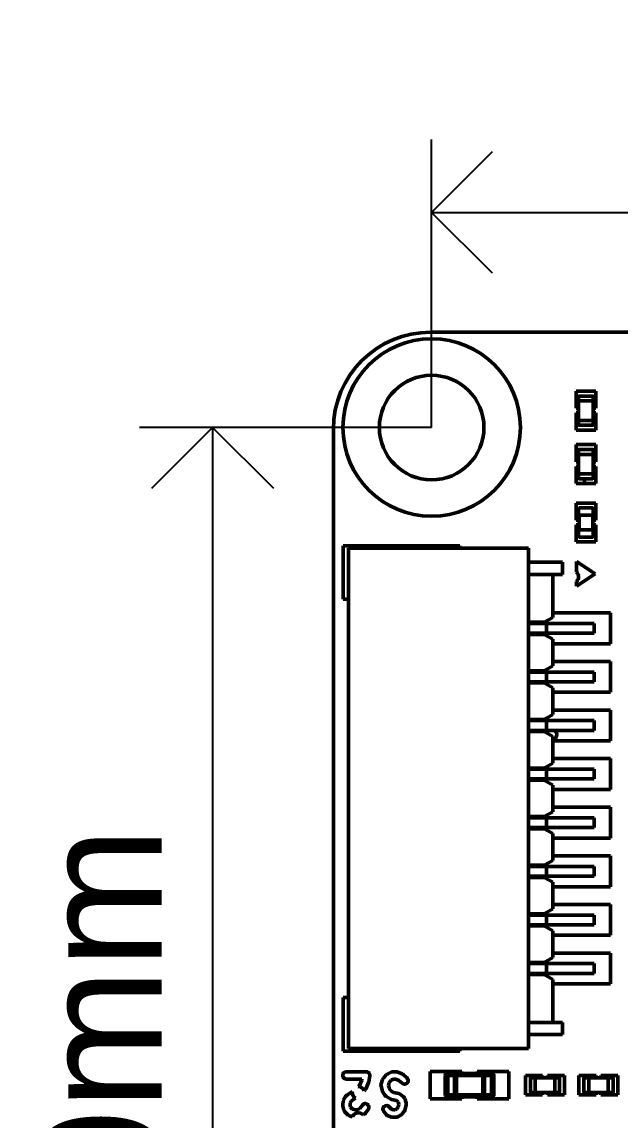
# Model space of a CAD drawing. Header units: millimetres. Extents: x 46 to 194, y 102 to 162.
# Drawn here: x 46.02 to 58.31, y 127.06 to 149.65 of the extents above; entities that cross this region are included whole.
import ezdxf

# ---------------------------------------------------------------- set-up
doc = ezdxf.new("R2010")
doc.units = ezdxf.units.MM
doc.header["$LTSCALE"] = 0.75
doc.layers.add('FD_Dimensions', color=7, linetype='Continuous', lineweight=25)
doc.layers.add('Visible', color=7, linetype='Continuous', lineweight=50)
doc.styles.get("Standard").update_dxf_attribs({"font": 'arial.ttf'})
doc.dimstyles.new('Dim-ISO-25', dxfattribs={"dimtxt": 2.5, "dimasz": 2.5, "dimexe": 1.5, "dimexo": 0, "dimgap": 1, "dimtad": 1, "dimzin": 4, "dimdsep": 46, "dimtxsty": 'Standard', "dimblk": 'OPEN90', "dimcen": 0, "dimazin": 1, "dimtp": 0.1, "dimtm": 0.1, "dimtfac": 0.72, "dimtmove": 0, "dimatfit": 3, "dimfxl": 1, "dimtzin": 4, "dimarcsym": 0})

# ---------------------------------------------------------------- blocks, each defined once
blk = doc.blocks.new('_Open90')
at = {"color": 0, "linetype": 'ByBlock', "lineweight": -2}
for p, q in [((-0.5, 0.5), (0, 0)), ((0, 0), (-1, 0)), ((0, 0), (-0.5, -0.5))]:
    blk.add_line(p, q, dxfattribs=at)
blk = doc.blocks.new('*D19')
at = {"layer": 'Defpoints', "color": 0, "transparency": 16777216}
for p in [(95.441055, 145.734504), (54.440882, 141.306712), (95.441055, 141.306711)]:
    blk.add_point(p, dxfattribs=at)
at = {"layer": 'FD_Dimensions', "color": 0, "lineweight": -2, "transparency": 16777216}
for p, q in [((54.440882, 141.306712), (54.440882, 147.234504)), ((95.441055, 141.306711), (95.441055, 147.234504)), ((56.940882, 145.734504), (92.941055, 145.734504))]:
    blk.add_line(p, q, dxfattribs=at)
at = {"layer": 'FD_Dimensions', "color": 0, "lineweight": -2, "transparency": 16777216, "xscale": 2.5, "yscale": 2.5, "zscale": 2.5, "rotation": 180}
blk.add_blockref('_Open90', (54.440882, 145.734504), dxfattribs=at)
at = {"layer": 'FD_Dimensions', "color": 0, "lineweight": -2, "transparency": 16777216, "xscale": 2.5, "yscale": 2.5, "zscale": 2.5}
blk.add_blockref('_Open90', (95.441055, 145.734504), dxfattribs=at)
at = {"layer": 'FD_Dimensions', "color": 0, "transparency": 16777216, "insert": (74.940968, 148.01177), "char_height": 2.5, "attachment_point": 5}
blk.add_mtext('41.00mm', dxfattribs=at)
blk = doc.blocks.new('*D20')
at = {"layer": 'Defpoints', "color": 0, "transparency": 16777216}
for p in [(54.440882, 141.306712), (49.937409, 110.306519), (54.440882, 110.306519)]:
    blk.add_point(p, dxfattribs=at)
at = {"layer": 'FD_Dimensions', "color": 0, "lineweight": -2, "transparency": 16777216}
for p, q in [((54.440882, 141.306712), (48.437409, 141.306712)), ((49.937409, 138.806712), (49.937409, 112.806519)), ((54.440882, 110.306519), (48.437409, 110.306519))]:
    blk.add_line(p, q, dxfattribs=at)
at = {"layer": 'FD_Dimensions', "color": 0, "lineweight": -2, "transparency": 16777216, "xscale": 2.5, "yscale": 2.5, "zscale": 2.5}
for p, rotation in [((49.937409, 141.306712), 90), ((49.937409, 110.306519), 270)]:
    blk.add_blockref('_Open90', p, dxfattribs=dict(at, rotation=rotation))
at = {"layer": 'FD_Dimensions', "color": 0, "transparency": 16777216, "insert": (47.659291, 125.806615), "char_height": 2.5, "attachment_point": 5, "rotation": 90}
blk.add_mtext('31.00mm', dxfattribs=at)

msp = doc.modelspace()

# ---------------------------------------------------------------- linework, layer by layer
at = {"layer": 'Visible'}
for p, q in [((54.42, 143.269), (95.42, 143.269)), ((57.412, 142.056), (57.412, 141.704)), ((57.813, 142.056), (57.412, 142.056)), ((57.462, 141.855), (57.462, 141.95)), ((57.467, 141.955), (57.757, 141.955)), ((57.762, 141.95), (57.762, 141.855)), ((57.813, 141.704), (57.813, 142.056)), ((57.412, 141.704), (57.463, 141.704)), ((57.462, 141.855), (57.467, 141.855)), ((57.463, 141.855), (57.463, 141.455)), ((57.463, 141.455), (57.463, 141.855)), ((57.467, 141.855), (57.757, 141.855)), ((57.742, 141.855), (57.482, 141.855)), ((57.757, 141.855), (57.762, 141.855)), ((57.761, 141.855), (57.761, 141.455)), ((57.762, 141.455), (57.762, 141.855)), ((57.762, 141.704), (57.813, 141.704)), ((57.412, 141.606), (57.412, 141.254)), ((57.463, 141.606), (57.412, 141.606)), ((57.462, 141.36), (57.462, 141.455)), ((57.467, 141.455), (57.462, 141.455)), ((57.757, 141.455), (57.467, 141.455)), ((57.482, 141.455), (57.742, 141.455)), ((57.762, 141.455), (57.757, 141.455)), ((57.813, 141.606), (57.762, 141.606)), ((57.762, 141.455), (57.762, 141.36)), ((57.813, 141.254), (57.813, 141.606)), ((52.42, 110.269), (52.42, 141.269)), ((57.412, 141.254), (57.813, 141.254)), ((57.757, 141.355), (57.467, 141.355)), ((57.412, 140.955), (57.412, 140.604)), ((57.813, 140.955), (57.412, 140.955)), ((57.462, 140.754), (57.462, 140.849)), ((57.467, 140.854), (57.757, 140.854)), ((57.762, 140.849), (57.762, 140.754)), ((57.813, 140.604), (57.813, 140.955)), ((57.412, 140.604), (57.463, 140.604)), ((57.462, 140.754), (57.467, 140.754)), ((57.463, 140.754), (57.463, 140.354)), ((57.463, 140.354), (57.463, 140.754)), ((57.467, 140.754), (57.757, 140.754)), ((57.742, 140.754), (57.482, 140.754)), ((57.757, 140.754), (57.762, 140.754)), ((57.761, 140.754), (57.761, 140.354)), ((57.762, 140.354), (57.762, 140.754)), ((57.762, 140.604), (57.813, 140.604)), ((57.412, 140.505), (57.412, 140.154)), ((57.463, 140.505), (57.412, 140.505)), ((57.462, 140.259), (57.462, 140.354)), ((57.467, 140.354), (57.462, 140.354)), ((57.757, 140.354), (57.467, 140.354)), ((57.482, 140.354), (57.742, 140.354)), ((57.762, 140.354), (57.757, 140.354)), ((57.813, 140.505), (57.762, 140.505)), ((57.762, 140.354), (57.762, 140.259)), ((57.813, 140.154), (57.813, 140.505)), ((57.412, 140.154), (57.813, 140.154)), ((57.757, 140.254), (57.467, 140.254)), ((57.412, 139.754), (57.412, 139.403)), ((57.813, 139.754), (57.412, 139.754)), ((57.462, 139.503), (57.462, 139.643)), ((57.472, 139.653), (57.752, 139.653)), ((57.762, 139.643), (57.762, 139.503)), ((57.813, 139.403), (57.813, 139.754)), ((57.462, 139.503), (57.472, 139.503)), ((57.752, 139.503), (57.472, 139.503)), ((57.472, 139.503), (57.472, 139.203)), ((57.752, 139.503), (57.762, 139.503)), ((57.752, 139.503), (57.752, 139.203)), ((57.412, 139.403), (57.472, 139.403)), ((57.412, 139.304), (57.412, 138.953)), ((57.472, 139.304), (57.412, 139.304)), ((57.462, 139.203), (57.472, 139.203)), ((57.462, 139.203), (57.462, 139.063)), ((57.752, 139.203), (57.472, 139.203)), ((57.752, 139.403), (57.813, 139.403)), ((57.813, 139.304), (57.752, 139.304)), ((57.752, 139.203), (57.762, 139.203)), ((57.762, 139.063), (57.762, 139.203)), ((57.813, 138.953), (57.813, 139.304)), ((57.472, 139.053), (57.752, 139.053)), ((52.621, 138.876), (52.621, 137.776)), ((55.021, 138.876), (52.621, 138.876)), ((52.729, 138.826), (56.429, 138.826)), ((52.729, 128.526), (52.729, 138.826)), ((55.021, 138.826), (55.021, 138.876)), ((56.429, 138.826), (56.429, 128.526)), ((57.412, 138.953), (57.813, 138.953)), ((56.429, 138.536), (56.435, 138.536)), ((56.435, 138.536), (56.435, 138.286)), ((56.435, 138.536), (56.93, 138.536)), ((56.977, 138.536), (56.93, 138.536)), ((56.977, 138.536), (57.075, 138.536)), ((57.129, 138.536), (57.075, 138.536)), ((57.129, 138.536), (57.129, 138.286)), ((57.421, 138.55), (57.802, 138.296)), ((57.421, 138.328), (57.421, 138.55)), ((56.929, 138.286), (56.429, 138.286)), ((56.435, 138.286), (56.93, 138.286)), ((56.929, 137.401), (56.929, 138.286)), ((56.93, 138.286), (56.977, 138.286)), ((56.977, 138.286), (57.075, 138.286)), ((57.075, 138.286), (57.129, 138.286)), ((57.802, 138.296), (57.421, 138.042)), ((57.421, 138.042), (57.421, 138.142)), ((52.621, 137.776), (52.729, 137.776)), ((56.756, 137.301), (56.929, 137.401)), ((58.119, 137.494), (56.929, 137.494)), ((58.119, 136.859), (58.119, 137.494)), ((56.756, 137.301), (56.429, 137.301)), ((56.579, 137.276), (56.429, 137.276)), ((56.579, 137.276), (56.618, 137.276)), ((56.799, 137.276), (56.618, 137.276)), ((56.722, 137.301), (56.722, 137.276)), ((56.799, 137.276), (56.848, 137.276)), ((56.799, 137.276), (56.799, 137.076)), ((56.848, 137.276), (57.099, 137.276)), ((57.099, 137.276), (57.172, 137.276)), ((57.172, 137.276), (57.679, 137.276)), ((57.779, 137.276), (57.679, 137.276)), ((57.779, 137.276), (57.779, 137.076)), ((56.579, 137.076), (56.429, 137.076)), ((56.429, 137.051), (56.756, 137.051)), ((56.579, 137.076), (56.618, 137.076)), ((56.799, 137.076), (56.618, 137.076)), ((56.722, 137.076), (56.722, 137.051)), ((56.929, 136.951), (56.756, 137.051)), ((56.799, 137.076), (56.848, 137.076)), ((56.848, 137.076), (57.099, 137.076)), ((56.929, 136.401), (56.929, 136.951)), ((57.172, 137.076), (57.099, 137.076)), ((57.172, 137.076), (57.679, 137.076)), ((57.679, 137.076), (57.779, 137.076)), ((56.929, 136.859), (58.119, 136.859)), ((58.119, 136.494), (56.929, 136.494)), ((58.119, 135.859), (58.119, 136.494)), ((56.756, 136.301), (56.429, 136.301)), ((56.579, 136.276), (56.429, 136.276)), ((56.579, 136.276), (56.618, 136.276)), ((56.799, 136.276), (56.618, 136.276)), ((56.722, 136.301), (56.722, 136.276)), ((56.756, 136.301), (56.929, 136.401)), ((56.799, 136.276), (56.848, 136.276)), ((56.799, 136.276), (56.799, 136.076)), ((56.848, 136.276), (57.099, 136.276)), ((57.099, 136.276), (57.172, 136.276)), ((57.172, 136.276), (57.679, 136.276)), ((57.779, 136.276), (57.679, 136.276)), ((57.779, 136.276), (57.779, 136.076)), ((56.579, 136.076), (56.429, 136.076)), ((56.429, 136.051), (56.756, 136.051)), ((56.579, 136.076), (56.618, 136.076)), ((56.799, 136.076), (56.618, 136.076)), ((56.722, 136.076), (56.722, 136.051)), ((56.929, 135.951), (56.756, 136.051)), ((56.799, 136.076), (56.848, 136.076)), ((56.848, 136.076), (57.099, 136.076)), ((57.172, 136.076), (57.099, 136.076)), ((57.172, 136.076), (57.679, 136.076)), ((57.679, 136.076), (57.779, 136.076)), ((56.929, 135.401), (56.929, 135.951)), ((56.929, 135.859), (58.119, 135.859)), ((56.756, 135.301), (56.929, 135.401)), ((58.119, 135.494), (56.929, 135.494)), ((58.119, 134.859), (58.119, 135.494)), ((56.756, 135.301), (56.429, 135.301)), ((56.579, 135.276), (56.429, 135.276)), ((56.579, 135.276), (56.618, 135.276)), ((56.799, 135.276), (56.618, 135.276)), ((56.722, 135.301), (56.722, 135.276)), ((56.799, 135.276), (56.848, 135.276)), ((56.799, 135.276), (56.799, 135.076)), ((56.848, 135.276), (57.099, 135.276)), ((57.099, 135.276), (57.172, 135.276)), ((57.172, 135.276), (57.679, 135.276)), ((57.779, 135.276), (57.679, 135.276)), ((57.779, 135.276), (57.779, 135.076)), ((56.579, 135.076), (56.429, 135.076)), ((56.429, 135.051), (56.756, 135.051)), ((56.579, 135.076), (56.618, 135.076)), ((56.799, 135.076), (56.618, 135.076)), ((56.722, 135.076), (56.722, 135.051)), ((56.929, 134.951), (56.756, 135.051)), ((56.799, 135.076), (56.848, 135.076)), ((56.848, 135.076), (57.099, 135.076)), ((56.929, 134.401), (56.929, 134.951)), ((57.172, 135.076), (57.099, 135.076)), ((57.172, 135.076), (57.679, 135.076)), ((57.679, 135.076), (57.779, 135.076)), ((56.929, 134.859), (58.119, 134.859)), ((58.119, 134.494), (56.929, 134.494)), ((58.119, 133.859), (58.119, 134.494)), ((56.756, 134.301), (56.429, 134.301)), ((56.579, 134.276), (56.429, 134.276)), ((56.579, 134.276), (56.618, 134.276)), ((56.799, 134.276), (56.618, 134.276)), ((56.722, 134.301), (56.722, 134.276)), ((56.756, 134.301), (56.929, 134.401)), ((56.799, 134.276), (56.848, 134.276)), ((56.799, 134.276), (56.799, 134.076)), ((56.848, 134.276), (57.099, 134.276)), ((57.099, 134.276), (57.172, 134.276)), ((57.172, 134.276), (57.679, 134.276)), ((57.779, 134.276), (57.679, 134.276)), ((57.779, 134.276), (57.779, 134.076)), ((56.579, 134.076), (56.429, 134.076)), ((56.429, 134.051), (56.756, 134.051)), ((56.579, 134.076), (56.618, 134.076)), ((56.799, 134.076), (56.618, 134.076)), ((56.722, 134.076), (56.722, 134.051)), ((56.929, 133.951), (56.756, 134.051)), ((56.799, 134.076), (56.848, 134.076)), ((56.848, 134.076), (57.099, 134.076)), ((57.172, 134.076), (57.099, 134.076)), ((57.172, 134.076), (57.679, 134.076)), ((57.679, 134.076), (57.779, 134.076)), ((56.929, 133.401), (56.929, 133.951)), ((56.929, 133.859), (58.119, 133.859)), ((56.756, 133.301), (56.929, 133.401)), ((58.119, 133.494), (56.929, 133.494)), ((58.119, 132.859), (58.119, 133.494)), ((56.756, 133.301), (56.429, 133.301)), ((56.579, 133.276), (56.429, 133.276)), ((56.579, 133.276), (56.618, 133.276)), ((56.799, 133.276), (56.618, 133.276)), ((56.722, 133.301), (56.722, 133.276)), ((56.799, 133.276), (56.848, 133.276)), ((56.799, 133.276), (56.799, 133.076)), ((56.848, 133.276), (57.099, 133.276)), ((57.099, 133.276), (57.172, 133.276)), ((57.172, 133.276), (57.679, 133.276)), ((57.779, 133.276), (57.679, 133.276)), ((57.779, 133.276), (57.779, 133.076)), ((56.579, 133.076), (56.429, 133.076)), ((56.429, 133.051), (56.756, 133.051)), ((56.579, 133.076), (56.618, 133.076)), ((56.799, 133.076), (56.618, 133.076)), ((56.722, 133.076), (56.722, 133.051)), ((56.929, 132.951), (56.756, 133.051)), ((56.799, 133.076), (56.848, 133.076)), ((56.848, 133.076), (57.099, 133.076)), ((56.929, 132.401), (56.929, 132.951)), ((56.929, 132.859), (58.119, 132.859)), ((57.172, 133.076), (57.099, 133.076)), ((57.172, 133.076), (57.679, 133.076)), ((57.679, 133.076), (57.779, 133.076)), ((58.119, 132.494), (56.929, 132.494)), ((58.119, 131.859), (58.119, 132.494)), ((56.756, 132.301), (56.429, 132.301)), ((56.579, 132.276), (56.429, 132.276)), ((56.579, 132.276), (56.618, 132.276)), ((56.799, 132.276), (56.618, 132.276)), ((56.722, 132.301), (56.722, 132.276)), ((56.756, 132.301), (56.929, 132.401)), ((56.799, 132.276), (56.848, 132.276)), ((56.799, 132.276), (56.799, 132.076)), ((56.848, 132.276), (57.099, 132.276)), ((57.099, 132.276), (57.172, 132.276)), ((57.172, 132.276), (57.679, 132.276)), ((57.779, 132.276), (57.679, 132.276)), ((57.779, 132.276), (57.779, 132.076)), ((56.579, 132.076), (56.429, 132.076)), ((56.429, 132.051), (56.756, 132.051)), ((56.579, 132.076), (56.618, 132.076)), ((56.799, 132.076), (56.618, 132.076)), ((56.722, 132.076), (56.722, 132.051)), ((56.929, 131.951), (56.756, 132.051)), ((56.799, 132.076), (56.848, 132.076)), ((56.848, 132.076), (57.099, 132.076)), ((57.172, 132.076), (57.099, 132.076)), ((57.172, 132.076), (57.679, 132.076)), ((57.679, 132.076), (57.779, 132.076)), ((56.929, 131.401), (56.929, 131.951)), ((56.929, 131.859), (58.119, 131.859)), ((56.756, 131.301), (56.429, 131.301)), ((56.722, 131.301), (56.722, 131.276)), ((56.756, 131.301), (56.929, 131.401)), ((58.119, 131.494), (56.929, 131.494)), ((58.119, 130.859), (58.119, 131.494)), ((56.579, 131.276), (56.429, 131.276)), ((56.579, 131.076), (56.429, 131.076)), ((56.429, 131.051), (56.756, 131.051)), ((56.579, 131.276), (56.618, 131.276)), ((56.579, 131.076), (56.618, 131.076)), ((56.799, 131.276), (56.618, 131.276)), ((56.799, 131.076), (56.618, 131.076)), ((56.722, 131.076), (56.722, 131.051)), ((56.929, 130.951), (56.756, 131.051)), ((56.799, 131.276), (56.848, 131.276)), ((56.799, 131.276), (56.799, 131.076)), ((56.799, 131.076), (56.848, 131.076)), ((56.848, 131.276), (57.099, 131.276)), ((56.848, 131.076), (57.099, 131.076)), ((57.099, 131.276), (57.172, 131.276)), ((57.172, 131.076), (57.099, 131.076)), ((57.172, 131.276), (57.679, 131.276)), ((57.172, 131.076), (57.679, 131.076)), ((57.779, 131.276), (57.679, 131.276)), ((57.679, 131.076), (57.779, 131.076)), ((57.779, 131.276), (57.779, 131.076)), ((56.929, 130.401), (56.929, 130.951)), ((56.929, 130.859), (58.119, 130.859)), ((56.756, 130.301), (56.929, 130.401)), ((58.119, 130.494), (56.929, 130.494)), ((58.119, 129.859), (58.119, 130.494)), ((56.756, 130.301), (56.429, 130.301)), ((56.579, 130.276), (56.429, 130.276)), ((56.579, 130.276), (56.618, 130.276)), ((56.799, 130.276), (56.618, 130.276)), ((56.722, 130.301), (56.722, 130.276)), ((56.799, 130.276), (56.848, 130.276)), ((56.799, 130.276), (56.799, 130.076)), ((56.848, 130.276), (57.099, 130.276)), ((57.099, 130.276), (57.172, 130.276)), ((57.172, 130.276), (57.679, 130.276)), ((57.779, 130.276), (57.679, 130.276)), ((57.779, 130.276), (57.779, 130.076)), ((56.579, 130.076), (56.429, 130.076)), ((56.429, 130.051), (56.756, 130.051)), ((56.579, 130.076), (56.618, 130.076)), ((56.799, 130.076), (56.618, 130.076)), ((56.722, 130.076), (56.722, 130.051)), ((56.929, 129.951), (56.756, 130.051)), ((56.799, 130.076), (56.848, 130.076)), ((56.848, 130.076), (57.099, 130.076)), ((56.929, 129.066), (56.929, 129.951)), ((57.172, 130.076), (57.099, 130.076)), ((57.172, 130.076), (57.679, 130.076)), ((57.679, 130.076), (57.779, 130.076)), ((56.929, 129.859), (58.119, 129.859)), ((52.621, 129.576), (52.621, 128.476)), ((52.729, 129.576), (52.621, 129.576)), ((56.429, 129.066), (56.929, 129.066)), ((56.435, 128.816), (56.435, 129.066)), ((56.435, 129.066), (56.93, 129.066)), ((56.93, 129.066), (56.977, 129.066)), ((56.977, 129.066), (57.075, 129.066)), ((57.075, 129.066), (57.129, 129.066)), ((57.129, 128.816), (57.129, 129.066)), ((56.429, 128.816), (56.435, 128.816)), ((56.435, 128.816), (56.93, 128.816)), ((56.977, 128.816), (56.93, 128.816)), ((56.977, 128.816), (57.075, 128.816)), ((57.129, 128.816), (57.075, 128.816)), ((52.621, 128.476), (55.021, 128.476)), ((52.729, 128.526), (56.429, 128.526)), ((52.837, 128.516), (52.837, 128.526)), ((52.837, 128.516), (52.882, 128.516)), ((52.882, 128.516), (52.993, 128.516)), ((53.015, 128.516), (52.993, 128.516)), ((53.015, 128.516), (53.015, 128.526)), ((53.058, 128.516), (53.015, 128.516)), ((53.058, 128.516), (53.173, 128.516)), ((53.173, 128.516), (53.304, 128.516)), ((53.304, 128.516), (53.304, 128.526)), ((53.304, 128.516), (53.356, 128.516)), ((53.356, 128.516), (53.356, 128.526)), ((53.452, 128.516), (53.356, 128.516)), ((53.452, 128.516), (53.452, 128.526)), ((53.563, 128.516), (53.563, 128.526)), ((53.58, 128.516), (53.563, 128.516)), ((53.58, 128.516), (53.58, 128.526)), ((53.634, 128.516), (53.58, 128.516)), ((53.634, 128.516), (53.634, 128.526)), ((53.636, 128.516), (53.634, 128.516)), ((53.636, 128.516), (53.636, 128.526)), ((53.64, 128.516), (53.64, 128.526)), ((53.659, 128.516), (53.64, 128.516)), ((53.709, 128.516), (53.659, 128.516)), ((53.709, 128.516), (53.741, 128.516)), ((53.741, 128.516), (53.741, 128.526)), ((53.753, 128.516), (53.753, 128.526)), ((53.753, 128.516), (53.753, 128.526)), ((53.764, 128.516), (53.753, 128.516)), ((53.769, 128.516), (53.764, 128.516)), ((53.769, 128.516), (53.769, 128.526)), ((53.838, 128.516), (53.769, 128.516)), ((53.838, 128.516), (53.838, 128.526)), ((53.841, 128.516), (53.838, 128.516)), ((53.841, 128.516), (53.841, 128.526)), ((53.846, 128.516), (53.841, 128.516)), ((53.846, 128.516), (53.846, 128.526)), ((53.867, 128.516), (53.846, 128.516)), ((53.867, 128.516), (53.867, 128.526)), ((53.906, 128.516), (53.867, 128.516)), ((53.957, 128.516), (53.906, 128.516)), ((53.977, 128.516), (53.957, 128.516)), ((53.977, 128.516), (53.977, 128.526)), ((53.985, 128.516), (53.977, 128.516)), ((53.985, 128.516), (53.985, 128.526)), ((54.037, 128.516), (53.985, 128.516)), ((54.037, 128.516), (54.037, 128.526)), ((54.055, 128.516), (54.037, 128.516)), ((54.055, 128.516), (54.055, 128.526)), ((54.107, 128.516), (54.055, 128.516)), ((54.107, 128.516), (54.107, 128.526)), ((54.127, 128.516), (54.107, 128.516)), ((54.147, 128.516), (54.127, 128.516)), ((54.147, 128.516), (54.147, 128.526)), ((54.155, 128.516), (54.155, 128.526)), ((54.206, 128.516), (54.155, 128.516)), ((54.206, 128.516), (54.206, 128.526)), ((54.225, 128.516), (54.206, 128.516)), ((54.225, 128.516), (54.225, 128.526)), ((54.277, 128.516), (54.225, 128.516)), ((54.277, 128.516), (54.277, 128.526)), ((55.021, 128.476), (55.021, 128.526)), ((52.687, 128.051), (53.096, 128.051)), ((52.687, 128.051), (53.096, 128.051)), ((53.008, 127.901), (52.687, 127.901)), ((53.008, 127.901), (52.687, 127.901)), ((53.004, 127.88), (53.008, 127.901)), ((53.004, 127.88), (53.008, 127.901)), ((53.17, 127.964), (53.151, 127.846)), ((53.17, 127.964), (53.151, 127.846)), ((53.403, 127.802), (53.432, 127.894)), ((53.403, 127.802), (53.432, 127.894)), ((53.448, 127.921), (53.506, 127.987)), ((53.448, 127.921), (53.506, 127.987)), ((53.528, 128.004), (53.606, 128.043)), ((53.528, 128.004), (53.606, 128.043)), ((53.658, 127.901), (53.609, 127.876)), ((53.658, 127.901), (53.609, 127.876)), ((53.64, 128.051), (53.718, 128.051)), ((53.64, 128.051), (53.718, 128.051)), ((53.702, 127.901), (53.658, 127.901)), ((53.702, 127.901), (53.658, 127.901)), ((53.765, 127.873), (53.702, 127.901)), ((53.765, 127.873), (53.702, 127.901)), ((53.749, 128.045), (53.836, 128.005)), ((53.749, 128.045), (53.836, 128.005)), ((53.854, 127.994), (53.932, 127.928)), ((53.854, 127.994), (53.932, 127.928)), ((54.413, 128.056), (54.413, 127.497)), ((55.064, 128.056), (54.413, 128.056)), ((54.771, 127.976), (54.721, 127.976)), ((54.721, 127.976), (54.771, 127.976)), ((54.721, 127.976), (54.721, 127.576)), ((54.721, 127.576), (54.721, 127.976)), ((54.771, 128.026), (54.771, 127.976)), ((54.914, 128.026), (54.771, 128.026)), ((54.771, 127.976), (54.771, 128.026)), ((54.771, 128.026), (54.914, 128.026)), ((54.771, 127.976), (54.914, 127.976)), ((54.771, 127.576), (54.771, 127.976)), ((54.914, 127.976), (54.771, 127.976)), ((54.771, 127.976), (54.771, 127.576)), ((54.914, 128.026), (54.914, 127.976)), ((54.914, 127.976), (54.914, 128.026)), ((54.928, 127.976), (54.914, 127.976)), ((54.914, 127.576), (54.914, 127.976)), ((54.914, 127.976), (54.928, 127.976)), ((54.914, 127.976), (54.914, 127.576)), ((54.928, 128.024), (54.928, 127.976)), ((54.928, 127.976), (54.928, 128.024)), ((54.928, 127.976), (54.951, 127.976)), ((54.928, 127.576), (54.928, 127.976)), ((54.928, 127.976), (54.951, 127.976)), ((54.928, 127.976), (54.928, 127.576)), ((54.951, 128.016), (54.951, 127.976)), ((55.491, 128.016), (54.951, 128.016)), ((54.951, 127.976), (54.951, 128.016)), ((54.951, 128.016), (55.491, 128.016)), ((54.951, 127.976), (55.491, 127.976)), ((54.951, 127.576), (54.951, 127.976)), ((55.491, 127.976), (54.951, 127.976)), ((54.951, 127.976), (54.951, 127.576)), ((55.064, 128.016), (55.064, 128.056)), ((55.378, 128.056), (55.378, 128.016)), ((56.029, 128.056), (55.378, 128.056)), ((55.491, 128.016), (55.491, 127.976)), ((55.491, 127.976), (55.491, 128.016)), ((55.491, 127.976), (55.514, 127.976)), ((55.491, 127.576), (55.491, 127.976)), ((55.491, 127.976), (55.514, 127.976)), ((55.491, 127.976), (55.491, 127.576)), ((55.514, 128.024), (55.514, 127.976)), ((55.514, 127.976), (55.514, 128.024)), ((55.527, 127.976), (55.514, 127.976)), ((55.514, 127.576), (55.514, 127.976)), ((55.514, 127.976), (55.527, 127.976)), ((55.514, 127.976), (55.514, 127.576)), ((55.527, 128.026), (55.527, 127.976)), ((55.671, 128.026), (55.527, 128.026)), ((55.527, 127.976), (55.527, 128.026)), ((55.527, 128.026), (55.671, 128.026)), ((55.527, 127.976), (55.671, 127.976)), ((55.527, 127.576), (55.527, 127.976)), ((55.671, 127.976), (55.527, 127.976)), ((55.527, 127.976), (55.527, 127.576)), ((55.671, 128.026), (55.671, 127.976)), ((55.671, 127.976), (55.671, 128.026)), ((55.721, 127.976), (55.671, 127.976)), ((55.671, 127.576), (55.671, 127.976)), ((55.671, 127.976), (55.721, 127.976)), ((55.671, 127.976), (55.671, 127.576)), ((55.721, 127.576), (55.721, 127.976)), ((55.721, 127.976), (55.721, 127.576)), ((56.029, 127.497), (56.029, 128.056)), ((56.37, 127.977), (56.37, 127.575)), ((56.722, 127.977), (56.37, 127.977)), ((56.471, 127.631), (56.471, 127.921)), ((56.476, 127.926), (56.571, 127.926)), ((56.571, 127.921), (56.571, 127.926)), ((56.971, 127.926), (56.571, 127.926)), ((56.571, 127.925), (56.971, 127.925)), ((56.571, 127.631), (56.571, 127.921)), ((56.571, 127.906), (56.571, 127.646)), ((56.722, 127.926), (56.722, 127.977)), ((56.82, 127.977), (56.82, 127.926)), ((57.172, 127.977), (56.82, 127.977)), ((56.971, 127.926), (57.066, 127.926)), ((56.971, 127.926), (56.971, 127.921)), ((56.971, 127.921), (56.971, 127.631)), ((56.971, 127.646), (56.971, 127.906)), ((57.071, 127.921), (57.071, 127.631)), ((57.172, 127.575), (57.172, 127.977)), ((57.47, 127.977), (57.47, 127.575)), ((57.822, 127.977), (57.47, 127.977)), ((57.571, 127.631), (57.571, 127.921)), ((57.576, 127.926), (57.671, 127.926)), ((57.671, 127.921), (57.671, 127.926)), ((58.071, 127.926), (57.671, 127.926)), ((57.671, 127.925), (58.071, 127.925)), ((57.671, 127.631), (57.671, 127.921)), ((57.671, 127.906), (57.671, 127.646)), ((57.822, 127.926), (57.822, 127.977)), ((57.92, 127.977), (57.92, 127.926)), ((58.272, 127.977), (57.92, 127.977)), ((58.071, 127.926), (58.166, 127.926)), ((58.071, 127.926), (58.071, 127.921)), ((58.071, 127.921), (58.071, 127.631)), ((58.071, 127.646), (58.071, 127.906)), ((58.171, 127.921), (58.171, 127.631)), ((58.272, 127.575), (58.272, 127.977)), ((52.932, 127.745), (52.955, 127.769)), ((52.932, 127.745), (52.955, 127.769)), ((52.955, 127.769), (53.004, 127.88)), ((52.955, 127.769), (53.004, 127.88)), ((53.073, 127.675), (53.057, 127.658)), ((53.073, 127.675), (53.057, 127.658)), ((53.145, 127.828), (53.087, 127.696)), ((53.145, 127.828), (53.087, 127.696)), ((53.421, 127.672), (53.401, 127.764)), ((53.421, 127.672), (53.401, 127.764)), ((53.57, 127.833), (53.552, 127.775)), ((53.57, 127.833), (53.552, 127.775)), ((53.552, 127.775), (53.565, 127.716)), ((53.552, 127.775), (53.565, 127.716)), ((53.565, 127.716), (53.597, 127.664)), ((53.565, 127.716), (53.597, 127.664)), ((53.609, 127.876), (53.57, 127.833)), ((53.609, 127.876), (53.57, 127.833)), ((53.597, 127.664), (53.659, 127.627)), ((53.597, 127.664), (53.659, 127.627)), ((53.835, 127.814), (53.765, 127.873)), ((53.835, 127.814), (53.765, 127.873)), ((52.613, 127.369), (52.622, 127.447)), ((52.613, 127.369), (52.622, 127.447)), ((52.632, 127.476), (52.671, 127.542)), ((52.632, 127.476), (52.671, 127.542)), ((52.694, 127.566), (52.813, 127.646)), ((52.694, 127.566), (52.813, 127.646)), ((52.792, 127.451), (52.769, 127.413)), ((52.792, 127.451), (52.769, 127.413)), ((52.875, 127.507), (52.792, 127.451)), ((52.875, 127.507), (52.792, 127.451)), ((53.479, 127.569), (53.43, 127.648)), ((53.479, 127.569), (53.43, 127.648)), ((53.592, 127.492), (53.504, 127.544)), ((53.592, 127.492), (53.504, 127.544)), ((53.715, 127.46), (53.614, 127.483)), ((53.715, 127.46), (53.614, 127.483)), ((53.659, 127.627), (53.764, 127.603)), ((53.659, 127.627), (53.764, 127.603)), ((53.751, 127.432), (53.715, 127.46)), ((53.751, 127.432), (53.715, 127.46)), ((53.793, 127.589), (53.861, 127.537)), ((53.793, 127.589), (53.861, 127.537)), ((53.887, 127.5), (53.916, 127.409)), ((53.887, 127.5), (53.916, 127.409)), ((54.413, 127.497), (55.064, 127.497)), ((54.771, 127.576), (54.721, 127.576)), ((54.721, 127.576), (54.771, 127.576)), ((54.771, 127.576), (54.914, 127.576)), ((54.771, 127.576), (54.771, 127.526)), ((54.914, 127.576), (54.771, 127.576)), ((54.771, 127.526), (54.771, 127.576)), ((54.771, 127.526), (54.914, 127.526)), ((54.914, 127.526), (54.771, 127.526)), ((54.928, 127.576), (54.914, 127.576)), ((54.914, 127.576), (54.914, 127.526)), ((54.914, 127.576), (54.928, 127.576)), ((54.914, 127.526), (54.914, 127.576)), ((54.951, 127.576), (54.928, 127.576)), ((54.928, 127.576), (54.928, 127.528)), ((54.951, 127.576), (54.928, 127.576)), ((54.928, 127.528), (54.928, 127.576)), ((54.951, 127.576), (55.491, 127.576)), ((54.951, 127.576), (54.951, 127.536)), ((55.491, 127.576), (54.951, 127.576)), ((54.951, 127.536), (54.951, 127.576)), ((54.951, 127.536), (55.491, 127.536)), ((55.491, 127.536), (54.951, 127.536)), ((55.064, 127.497), (55.064, 127.536)), ((55.378, 127.536), (55.378, 127.497)), ((55.378, 127.497), (56.029, 127.497)), ((55.514, 127.576), (55.491, 127.576)), ((55.491, 127.576), (55.491, 127.536)), ((55.514, 127.576), (55.491, 127.576)), ((55.491, 127.536), (55.491, 127.576)), ((55.527, 127.576), (55.514, 127.576)), ((55.514, 127.576), (55.514, 127.528)), ((55.514, 127.576), (55.527, 127.576)), ((55.514, 127.528), (55.514, 127.576)), ((55.527, 127.576), (55.671, 127.576)), ((55.527, 127.576), (55.527, 127.526)), ((55.671, 127.576), (55.527, 127.576)), ((55.527, 127.526), (55.527, 127.576)), ((55.527, 127.526), (55.671, 127.526)), ((55.671, 127.526), (55.527, 127.526)), ((55.721, 127.576), (55.671, 127.576)), ((55.671, 127.576), (55.671, 127.526)), ((55.671, 127.576), (55.721, 127.576)), ((55.671, 127.526), (55.671, 127.576)), ((56.37, 127.575), (56.722, 127.575)), ((56.571, 127.626), (56.476, 127.626)), ((56.571, 127.626), (56.571, 127.631)), ((56.571, 127.627), (56.971, 127.627)), ((56.971, 127.627), (56.571, 127.627)), ((56.722, 127.575), (56.722, 127.627)), ((56.82, 127.627), (56.82, 127.575)), ((56.82, 127.575), (57.172, 127.575)), ((56.971, 127.631), (56.971, 127.626)), ((57.066, 127.626), (56.971, 127.626)), ((57.47, 127.575), (57.822, 127.575)), ((57.671, 127.626), (57.576, 127.626)), ((57.671, 127.626), (57.671, 127.631)), ((57.671, 127.627), (58.071, 127.627)), ((58.071, 127.627), (57.671, 127.627)), ((57.822, 127.575), (57.822, 127.627)), ((57.92, 127.627), (57.92, 127.575)), ((57.92, 127.575), (58.272, 127.575)), ((58.071, 127.631), (58.071, 127.626)), ((58.166, 127.626), (58.071, 127.626)), ((52.634, 127.262), (52.614, 127.341)), ((52.634, 127.262), (52.614, 127.341)), ((52.723, 127.161), (52.655, 127.227)), ((52.723, 127.161), (52.655, 127.227)), ((52.769, 127.413), (52.763, 127.364)), ((52.769, 127.413), (52.763, 127.364)), ((52.763, 127.364), (52.774, 127.32)), ((52.763, 127.364), (52.774, 127.32)), ((52.774, 127.32), (52.813, 127.282)), ((52.774, 127.32), (52.813, 127.282)), ((52.813, 127.282), (52.876, 127.265)), ((52.813, 127.282), (52.876, 127.265)), ((52.876, 127.265), (52.924, 127.274)), ((52.876, 127.265), (52.924, 127.274)), ((52.924, 127.274), (52.967, 127.298)), ((52.924, 127.274), (52.967, 127.298)), ((52.967, 127.298), (53.016, 127.365)), ((52.967, 127.298), (53.016, 127.365)), ((53.137, 127.275), (53.079, 127.196)), ((53.137, 127.275), (53.079, 127.196)), ((53.516, 127.165), (53.458, 127.231)), ((53.516, 127.165), (53.458, 127.231)), ((53.57, 127.331), (53.616, 127.278)), ((53.57, 127.331), (53.616, 127.278)), ((53.616, 127.278), (53.654, 127.264)), ((53.616, 127.278), (53.654, 127.264)), ((53.654, 127.264), (53.688, 127.264)), ((53.654, 127.264), (53.688, 127.264)), ((53.688, 127.264), (53.725, 127.285)), ((53.688, 127.264), (53.725, 127.285)), ((53.725, 127.285), (53.755, 127.325)), ((53.725, 127.285), (53.755, 127.325)), ((53.767, 127.382), (53.751, 127.432)), ((53.767, 127.382), (53.751, 127.432)), ((53.755, 127.325), (53.767, 127.382)), ((53.755, 127.325), (53.767, 127.382)), ((53.885, 127.249), (53.837, 127.184)), ((53.885, 127.249), (53.837, 127.184)), ((53.918, 127.37), (53.898, 127.278)), ((53.918, 127.37), (53.898, 127.278)), ((52.815, 127.126), (52.755, 127.143)), ((52.815, 127.126), (52.755, 127.143)), ((53.056, 127.176), (53.032, 127.162)), ((53.056, 127.176), (53.032, 127.162)), ((53.613, 127.119), (53.545, 127.145)), ((53.613, 127.119), (53.545, 127.145)), ((53.708, 127.114), (53.64, 127.114)), ((53.708, 127.114), (53.64, 127.114)), ((53.814, 127.163), (53.746, 127.124)), ((53.814, 127.163), (53.746, 127.124))]:
    msp.add_line(p, q, dxfattribs=at)
for radius in [1.825, 1.075]:
    msp.add_circle((54.441, 141.307), radius, dxfattribs=at)
at = {"layer": 'Visible', "extrusion": (0, 0, -1)}
for centre, radius, start, end in [((-54.42, 141.269), 2, 0.0007, 89.9993), ((-57.467, 141.95), 0.005, 0, 90), ((-57.757, 141.36), 0.005, 180, 270), ((-57.467, 140.849), 0.005, 0, 90), ((-57.757, 140.259), 0.005, 180, 270), ((-57.472, 139.643), 0.01, 0, 90), ((-57.752, 139.063), 0.01, 180, 270), ((-52.687, 127.976), 0.0751, 270.0006, 89.9994), ((-52.687, 127.976), 0.0751, 270.0006, 89.9994), ((-53.096, 127.976), 0.0751, 89.9999, 189.4211), ((-53.096, 127.976), 0.0751, 89.9999, 189.4211), ((-53.503, 127.871), 0.0749, 17.5902, 41.6311), ((-53.503, 127.871), 0.0749, 17.5902, 41.6311), ((-53.562, 127.937), 0.0751, 41.6138, 63.3469), ((-53.562, 127.937), 0.0751, 41.6138, 63.3469), ((-53.64, 127.976), 0.0751, 63.3613, 90.0015), ((-53.64, 127.976), 0.0751, 63.3613, 90.0015), ((-53.718, 127.976), 0.0751, 89.9988, 114.0535), ((-53.718, 127.976), 0.0751, 89.9988, 114.0535), ((-53.884, 127.871), 0.0751, 130.1524, 310.1524), ((-53.884, 127.871), 0.0751, 130.1524, 310.1524), ((-53.806, 127.937), 0.0752, 114.0684, 130.1395), ((-53.806, 127.937), 0.0752, 114.0684, 130.1395), ((-54.771, 127.976), 0.05, 0, 90), ((-54.914, 127.976), 0.05, 90, 105.9375), ((-54.876, 127.841), 0.19, 105.9175, 113.1826), ((-55.566, 127.842), 0.19, 66.8043, 74.0957), ((-55.527, 127.976), 0.05, 74.0625, 90), ((-55.671, 127.976), 0.05, 90, 180), ((-57.066, 127.921), 0.005, 90, 180), ((-58.166, 127.921), 0.005, 90, 180), ((-53.018, 127.727), 0.075, 203.9817, 223.6255), ((-53.018, 127.727), 0.075, 203.9817, 223.6255), ((-53.077, 127.858), 0.075, 189.4202, 203.9971), ((-53.077, 127.858), 0.075, 189.4202, 203.9971), ((-53.474, 127.779), 0.075, 347.9479, 17.6388), ((-53.474, 127.779), 0.075, 347.9479, 17.6388), ((-53.494, 127.688), 0.0752, 328.2474, 347.9395), ((-53.494, 127.688), 0.0752, 328.2474, 347.9395), ((-52.697, 127.438), 0.0751, 7.1855, 30.559), ((-52.697, 127.438), 0.0751, 7.1855, 30.559), ((-52.736, 127.504), 0.075, 30.5629, 56.0805), ((-52.736, 127.504), 0.075, 30.5629, 56.0805), ((-53.543, 127.609), 0.0751, 300.9653, 328.2216), ((-53.543, 127.609), 0.0751, 300.9653, 328.2216), ((-53.63, 127.556), 0.0752, 282.638, 300.951), ((-53.63, 127.556), 0.0752, 282.638, 300.951), ((-53.747, 127.53), 0.0751, 102.6275, 127.6633), ((-53.747, 127.53), 0.0751, 102.6275, 127.6633), ((-53.815, 127.477), 0.0751, 127.6828, 162.3289), ((-53.815, 127.477), 0.0751, 127.6828, 162.3289), ((-54.771, 127.576), 0.05, 270, 0), ((-54.914, 127.576), 0.05, 254.0625, 270), ((-54.876, 127.711), 0.19, 246.8174, 254.0825), ((-55.566, 127.711), 0.19, 285.9043, 293.1957), ((-55.527, 127.576), 0.05, 270, 285.9375), ((-55.671, 127.576), 0.05, 180, 270), ((-56.476, 127.631), 0.005, 270, 0), ((-57.576, 127.631), 0.005, 270, 0), ((-52.687, 127.359), 0.0748, 346.0234, 7.2054), ((-52.687, 127.359), 0.0748, 346.0234, 7.2054), ((-52.707, 127.281), 0.0751, 313.9165, 346.0433), ((-52.707, 127.281), 0.0751, 313.9165, 346.0433), ((-53.077, 127.32), 0.0751, 36.5733, 216.5743), ((-53.077, 127.32), 0.0751, 36.5733, 216.5743), ((-53.514, 127.281), 0.0751, 318.2847, 138.2845), ((-53.514, 127.281), 0.0751, 318.2847, 138.2845), ((-53.825, 127.294), 0.0751, 192.0193, 216.4957), ((-53.825, 127.294), 0.0751, 192.0193, 216.4957), ((-53.845, 127.386), 0.075, 162.3174, 192.0242), ((-53.845, 127.386), 0.075, 162.3174, 192.0242), ((-52.775, 127.215), 0.075, 285.1505, 313.9113), ((-52.775, 127.215), 0.075, 285.1505, 313.9113), ((-53.018, 127.241), 0.0751, 216.5864, 240.0359), ((-53.018, 127.241), 0.0751, 216.5864, 240.0359), ((-53.572, 127.215), 0.075, 291.2027, 318.2893), ((-53.572, 127.215), 0.075, 291.2027, 318.2893), ((-53.64, 127.189), 0.075, 269.9963, 291.2122), ((-53.64, 127.189), 0.075, 269.9963, 291.2122), ((-53.708, 127.189), 0.0751, 239.8017, 269.9973), ((-53.708, 127.189), 0.0751, 239.8017, 269.9973), ((-53.776, 127.228), 0.075, 216.5073, 239.799), ((-53.776, 127.228), 0.075, 216.5073, 239.799)]:
    msp.add_arc(centre, radius, start, end, dxfattribs=at)
at = {"layer": 'Visible'}
for centre, radius, start, end in [((57.757, 141.95), 0.005, 0, 90), ((57.467, 141.36), 0.005, 180, 270), ((57.757, 140.849), 0.005, 0, 90), ((57.71, 140.213), 0.127, 35.2515, 65.4224), ((57.467, 140.259), 0.005, 180, 270), ((57.71, 140.213), 0.127, 161.1896, 208.2255), ((57.752, 139.643), 0.01, 0, 90), ((57.472, 139.063), 0.01, 180, 270), ((57.335, 138.235), 0.127, 312.7911, 47.2089), ((56.885, 134.984), 0.127, 133.644, 153.0212), ((56.885, 134.984), 0.127, 290.4504, 46.356), ((54.434, 128.383), 0.127, 47.4319, 132.5681), ((54.771, 127.976), 0.05, 90, 180), ((54.914, 127.976), 0.05, 74.0625, 90), ((55.527, 127.976), 0.05, 90, 105.9375), ((55.671, 127.976), 0.05, 0, 90), ((56.476, 127.921), 0.005, 90, 180), ((57.576, 127.921), 0.005, 90, 180), ((52.936, 127.618), 0.127, 18.4098, 92.0548), ((52.936, 127.618), 0.127, 18.4098, 92.0548), ((52.936, 127.618), 0.127, 167.3804, 241.211), ((52.936, 127.618), 0.127, 167.3804, 241.211), ((54.771, 127.576), 0.05, 180, 270), ((54.914, 127.576), 0.05, 270, 285.9375), ((55.527, 127.576), 0.05, 254.0625, 270), ((55.671, 127.576), 0.05, 270, 0), ((57.066, 127.631), 0.005, 270, 0), ((58.166, 127.631), 0.005, 270, 0), ((52.934, 127.082), 0.127, 39.2506, 159.5965), ((52.934, 127.082), 0.127, 39.2506, 159.5965)]:
    msp.add_arc(centre, radius, start, end, dxfattribs=at)
for points in [[(53.753, 128.516), (53.753, 128.516), (53.753, 128.516), (53.753, 128.516)], [(54.951, 128.016), (54.944, 128.019), (54.936, 128.022), (54.928, 128.024)], [(55.514, 128.024), (55.506, 128.022), (55.498, 128.019), (55.491, 128.016)], [(54.928, 127.528), (54.936, 127.53), (54.944, 127.533), (54.951, 127.536)], [(55.491, 127.536), (55.498, 127.533), (55.506, 127.53), (55.514, 127.528)]]:
    msp.add_open_spline(points, degree=3, dxfattribs=at)

# ---------------------------------------------------------------- dimensions: what is measured, and where the dimension line sits
at = {"layer": 'FD_Dimensions'}
for p2, distance, picture, middle in [((95.441, 141.307), 4.428, '*D19', (74.941, 148.012)), ((54.441, 110.307), -4.503, '*D20', (47.659, 125.807))]:
    dim = msp.add_aligned_dim(p1=(54.441, 141.307), p2=p2, distance=distance, dimstyle='Dim-ISO-25', override={"dimlfac": 1, "dimpost": 'mm', "dimclrd": 0, "dimclre": 0}, dxfattribs=at)
    dim.commit()
    dim.dimension.update_dxf_attribs({"geometry": picture, "text_midpoint": middle})

doc.saveas('drawing.dxf')
